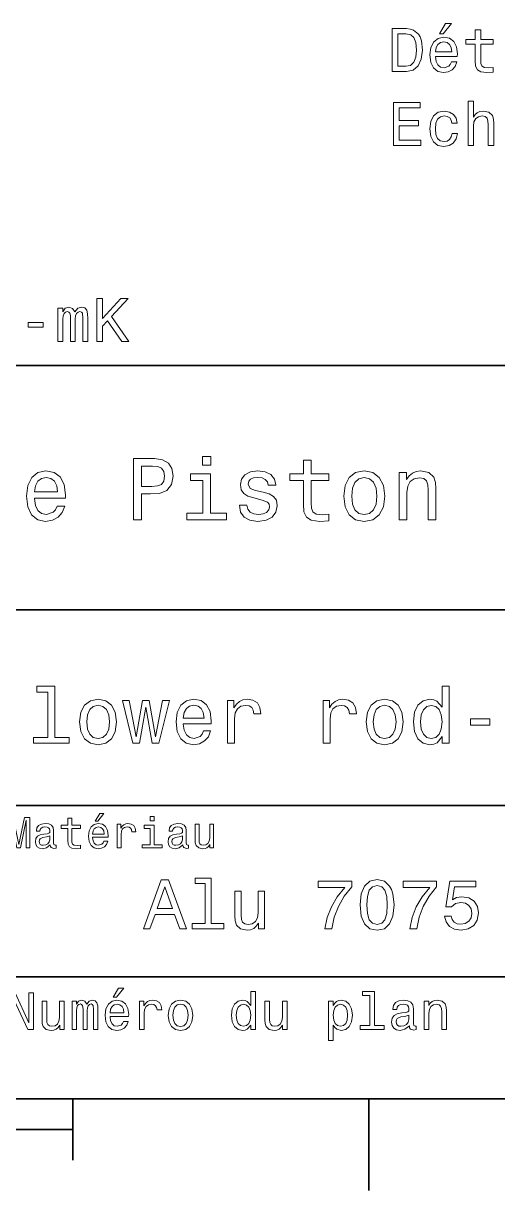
# Model space of a CAD drawing. Extents: x 0 to 297, y 0 to 210.
# Drawn here: x 194.5 to 233.2, y 2.5 to 98 of the extents above; entities that cross this region are included whole.
import ezdxf

# ---------------------------------------------------------------- set-up
doc = ezdxf.new("R2010")
doc.units = 0

msp = doc.modelspace()

# ---------------------------------------------------------------- linework, layer by layer
at = {"color": 7, "lineweight": 35}
for p, q in [((97, 70), (287, 70)), ((162, 50), (287, 50)), ((162, 34), (287, 34)), ((162, 20), (287, 20)), ((12.844055, 10), (289.844055, 10)), ((97, 10), (287, 10)), ((98.5, 7.5), (198.5, 7.5))]:
    msp.add_line(p, q, dxfattribs=at)
at = {"color": 7, "lineweight": 35, "ltscale": 0.125}
msp.add_line((198.5, 10), (198.5, 5), dxfattribs=at)
at = {"color": 7, "lineweight": 35, "ltscale": 0.1875}
msp.add_line((222.699997, 10), (222.699997, 2.5), dxfattribs=at)
at = {"color": 7, "lineweight": 13}
for points in [[(225.774536, 97.548431), (224.609543, 97.548431), (224.609543, 94.048431), (225.774536, 94.048431), (226.324249, 94.159386), (226.732742, 94.497276), (226.984909, 95.046989), (227.075684, 95.798431), (226.994995, 96.565002), (226.894135, 96.867599), (226.752914, 97.109673), (226.344421, 97.437477), (226.077133, 97.518173)], [(228.467621, 97.124802), (228.765167, 97.124802), (229.466171, 97.982147), (228.971939, 97.982147)], [(231.402771, 96.287628), (231.402771, 94.931), (231.433029, 94.492233), (231.574249, 94.189644), (231.856674, 94.01313), (232.33577, 93.952614), (232.860275, 93.977829), (232.860275, 94.361115), (232.47699, 94.330849), (232.128998, 94.371201), (231.942398, 94.497276), (231.86171, 94.709091), (231.846588, 95.006645), (231.846588, 96.287628), (232.860275, 96.287628), (232.860275, 96.665863), (231.846588, 96.665863), (231.846588, 97.457657), (231.402771, 97.457657), (231.402771, 96.665863), (230.6362, 96.665863), (230.6362, 96.287628)], [(225.739227, 97.129845), (226.122513, 97.054192), (226.384766, 96.822205), (226.541107, 96.408661), (226.591537, 95.798431), (226.536057, 95.208374), (226.379715, 94.79483), (226.112427, 94.547714), (225.739227, 94.467018), (225.078568, 94.467018), (225.078568, 97.129845)], [(228.159988, 95.273933), (229.935196, 95.273933), (229.940247, 95.480705), (229.859543, 96.060677), (229.63765, 96.4944), (229.284622, 96.756645), (228.815598, 96.852463), (228.356674, 96.751602), (228.003647, 96.469177), (227.776703, 96.010246), (227.695999, 95.40506), (227.771652, 94.784744), (227.998596, 94.330849), (228.346588, 94.048431), (228.800476, 93.952614), (229.193848, 94.018173), (229.516617, 94.189644), (229.753647, 94.461975), (229.889801, 94.825089), (229.45105, 94.825089), (229.360275, 94.62336), (229.229141, 94.472061), (228.855942, 94.351028), (228.568481, 94.406502), (228.351624, 94.583015), (228.210419, 94.870476), (228.159988, 95.258804)], [(228.159988, 95.647133), (228.215454, 95.995117), (228.351624, 96.252319), (228.558395, 96.408661), (228.830734, 96.464134), (229.098022, 96.408661), (229.304794, 96.252319), (229.430878, 95.995117), (229.476257, 95.647133)], [(224.720505, 88.001602), (226.939514, 88.001602), (226.939514, 88.425232), (225.184479, 88.425232), (225.184479, 89.61039), (226.747879, 89.61039), (226.747879, 90.028976), (225.184479, 90.028976), (225.184479, 91.077972), (226.89917, 91.077972), (226.89917, 91.501602), (224.720505, 91.501602)], [(229.496429, 89.812119), (229.935196, 89.812119), (229.844421, 90.215576), (229.627563, 90.533302), (229.289658, 90.729988), (228.850906, 90.805634), (228.36676, 90.704773), (227.998596, 90.422348), (227.766617, 89.963417), (227.685913, 89.348145), (227.761566, 88.737915), (227.98851, 88.284019), (228.346588, 88.001602), (228.83577, 87.905785), (229.269485, 87.98143), (229.607391, 88.193245), (229.839371, 88.5261), (229.940247, 88.969902), (229.516617, 88.969902), (229.440964, 88.687485), (229.299744, 88.475662), (229.098022, 88.344543), (228.850906, 88.304199), (228.543274, 88.369759), (228.321365, 88.571487), (228.185196, 88.8993), (228.139801, 89.363274), (228.185196, 89.817162), (228.326401, 90.144974), (228.55336, 90.346703), (228.850906, 90.417305), (229.113144, 90.371918), (229.309845, 90.255928), (229.440964, 90.064285)], [(230.807678, 88.001602), (231.25148, 88.001602), (231.25148, 89.565002), (231.296875, 89.923073), (231.443115, 90.185318), (231.670074, 90.346703), (231.972656, 90.407219), (232.214737, 90.356789), (232.366028, 90.220619), (232.441681, 89.993675), (232.466904, 89.691086), (232.466904, 88.001602), (232.910706, 88.001602), (232.910706, 89.78186), (232.890533, 90.139931), (232.799744, 90.437485), (232.502197, 90.709816), (232.038223, 90.805634), (231.786057, 90.770332), (231.569199, 90.674515), (231.38765, 90.523216), (231.25148, 90.316444), (231.25148, 91.622643), (230.807678, 91.622643)], [(200.456314, 71.969116), (200.920288, 71.969116), (200.920288, 73.21479), (201.333832, 73.6586), (202.508911, 71.969116), (203.073761, 71.969116), (201.661652, 73.99649), (203.033401, 75.469116), (202.418121, 75.469116), (200.920288, 73.850243), (200.920288, 75.469116), (200.456314, 75.469116)], [(197.29422, 71.969116), (197.702713, 71.969116), (197.702713, 73.779633), (197.727936, 74.051971), (197.803574, 74.248657), (197.919571, 74.364647), (198.070862, 74.410042), (198.191895, 74.36969), (198.272598, 74.268829), (198.312943, 74.097359), (198.328064, 73.870415), (198.328064, 71.969116), (198.711365, 71.969116), (198.711365, 73.779633), (198.736572, 74.046928), (198.812225, 74.243614), (198.933258, 74.364647), (199.084564, 74.410042), (199.205597, 74.36969), (199.286285, 74.268829), (199.336716, 73.870415), (199.336716, 71.969116), (199.745209, 71.969116), (199.745209, 73.840157), (199.720001, 74.228485), (199.639313, 74.526031), (199.477936, 74.707588), (199.215668, 74.773148), (198.908051, 74.672287), (198.671021, 74.379776), (198.484406, 74.667244), (198.171722, 74.773148), (197.884277, 74.672287), (197.687592, 74.389862), (197.687592, 74.67733), (197.29422, 74.67733)], [(194.868408, 73.124016), (196.088867, 73.124016), (196.088867, 73.52243), (194.868408, 73.52243)], [(203.462524, 57.381123), (204.125351, 57.381123), (204.125351, 59.492073), (204.860229, 59.492073), (205.602295, 59.528095), (206.193085, 59.780258), (206.574921, 60.270172), (206.704605, 60.940201), (206.603745, 61.559795), (206.315552, 62.013687), (205.840057, 62.287464), (205.191635, 62.381123), (203.462524, 62.381123)], [(209.788177, 62.554031), (209.118149, 62.554031), (209.118149, 61.833572), (209.788177, 61.833572)], [(217.353027, 60.579971), (217.353027, 58.64193), (217.396255, 58.015129), (217.597992, 57.582851), (218.001434, 57.330688), (218.685883, 57.244236), (219.43515, 57.280258), (219.43515, 57.827808), (218.887604, 57.78458), (218.390488, 57.842216), (218.123917, 58.022331), (218.008652, 58.324928), (217.98703, 58.75), (217.98703, 60.579971), (219.43515, 60.579971), (219.43515, 61.120316), (217.98703, 61.120316), (217.98703, 62.251438), (217.353027, 62.251438), (217.353027, 61.120316), (216.257935, 61.120316), (216.257935, 60.579971)], [(195.37175, 59.131844), (197.907776, 59.131844), (197.914978, 59.427231), (197.799713, 60.255764), (197.482712, 60.875359), (196.978378, 61.25), (196.30835, 61.386887), (195.65274, 61.242794), (195.148407, 60.839336), (194.824203, 60.183716), (194.708923, 59.319164), (194.817001, 58.432995), (195.141205, 57.78458), (195.638321, 57.381123), (196.286743, 57.244236), (196.848694, 57.337894), (197.309799, 57.582851), (197.648407, 57.971901), (197.842941, 58.490631), (197.216141, 58.490631), (197.086456, 58.20245), (196.899139, 57.986309), (196.365997, 57.8134), (195.955322, 57.892651), (195.645538, 58.14481), (195.443802, 58.555473), (195.37175, 59.110229)], [(205.01152, 61.76873), (205.443802, 61.725502), (205.760803, 61.588615), (205.94812, 61.336452), (206.01297, 60.940201), (205.940918, 60.522331), (205.746399, 60.270172), (205.414978, 60.140488), (204.96109, 60.104465), (204.125351, 60.104465), (204.125351, 61.76873)], [(209.766571, 57.914265), (209.766571, 61.120316), (208.138321, 61.120316), (208.138321, 60.579971), (209.132568, 60.579971), (209.132568, 57.914265), (207.835724, 57.914265), (207.835724, 57.381123), (211.077805, 57.381123), (211.077805, 57.914265)], [(214.060516, 59.636166), (213.44812, 59.780258), (212.994232, 59.945965), (212.842941, 60.28458), (212.886169, 60.522331), (213.03746, 60.695244), (213.282425, 60.803314), (213.635437, 60.846542), (213.97406, 60.803314), (214.240631, 60.67363), (214.413544, 60.479107), (214.485596, 60.219738), (215.105194, 60.219738), (215.105194, 60.23415), (214.997116, 60.70245), (214.701721, 61.069885), (214.240631, 61.30043), (213.635437, 61.386887), (213.023056, 61.30043), (212.57637, 61.062679), (212.29538, 60.709652), (212.208939, 60.262966), (212.273773, 59.830688), (212.475494, 59.528095), (212.806915, 59.311958), (213.289627, 59.16066), (213.995682, 58.987751), (214.427948, 58.807636), (214.543228, 58.663544), (214.586456, 58.447407), (214.521606, 58.180836), (214.348694, 57.979107), (214.067719, 57.849422), (213.693085, 57.806194), (213.296829, 57.849422), (213.008636, 58.000721), (212.814117, 58.245674), (212.734863, 58.584293), (212.122482, 58.584293), (212.223343, 58.007923), (212.518738, 57.590057), (212.98703, 57.337894), (213.635437, 57.244236), (214.312683, 57.337894), (214.809799, 57.590057), (215.112396, 57.993515), (215.220459, 58.519451), (215.141205, 58.973343), (214.917862, 59.283138), (214.55043, 59.484871)], [(220.65274, 59.311958), (220.768005, 58.432995), (221.099426, 57.78458), (221.625366, 57.381123), (222.331421, 57.244236), (223.030258, 57.381123), (223.556198, 57.777374), (223.887604, 58.425793), (224.010086, 59.311958), (223.887604, 60.190922), (223.556198, 60.846542), (223.030258, 61.242794), (222.331421, 61.386887), (221.625366, 61.242794), (221.099426, 60.839336), (220.768005, 60.190922)], [(225.177246, 57.381123), (225.811249, 57.381123), (225.811249, 59.614552), (225.876083, 60.12608), (226.085022, 60.500717), (226.409225, 60.731266), (226.841507, 60.817722), (227.187317, 60.745674), (227.403458, 60.551151), (227.511536, 60.226944), (227.547546, 59.794666), (227.547546, 57.381123), (228.181564, 57.381123), (228.181564, 59.924351), (228.15274, 60.435879), (228.023056, 60.86095), (227.597992, 61.25), (226.935165, 61.386887), (226.567719, 61.336452), (226.257935, 61.199566), (225.991364, 60.969017), (225.782425, 60.659222), (225.782425, 61.25), (225.177246, 61.25)], [(195.37175, 59.664986), (195.451004, 60.162102), (195.645538, 60.529537), (195.940918, 60.75288), (196.329971, 60.83213), (196.711807, 60.75288), (197.007202, 60.529537), (197.187317, 60.162102), (197.252167, 59.664986)], [(221.301147, 59.319164), (221.365997, 59.967579), (221.567719, 60.435879), (221.891937, 60.72406), (222.331421, 60.824928), (222.763687, 60.72406), (223.087891, 60.443081), (223.289627, 59.967579), (223.361679, 59.319164), (223.289627, 58.663544), (223.087891, 58.188038), (222.763687, 57.899853), (222.331421, 57.806194), (221.891937, 57.899853), (221.567719, 58.188038), (221.365997, 58.663544)], [(196.463989, 43.27599), (196.463989, 39.580025), (195.290344, 39.580025), (195.290344, 39.100197), (198.201736, 39.100197), (198.201736, 39.580025), (197.034592, 39.580025), (197.034592, 43.755817), (195.569168, 43.755817), (195.569168, 43.27599)], [(228.696686, 39.638382), (228.696686, 39.100197), (229.267288, 39.100197), (229.267288, 43.755817), (228.703171, 43.755817), (228.703171, 42.050484), (228.268738, 42.543282), (228.002884, 42.659996), (227.69812, 42.705383), (227.146973, 42.575703), (226.719025, 42.212589), (226.440201, 41.629017), (226.342941, 40.844433), (226.440201, 40.059853), (226.719025, 39.469795), (227.146973, 39.100197), (227.69812, 38.976997), (228.002884, 39.022388), (228.275208, 39.139103)], [(199.064117, 40.837948), (199.167877, 40.046883), (199.466141, 39.46331), (199.939484, 39.100197), (200.574936, 38.976997), (201.203888, 39.100197), (201.677246, 39.456825), (201.97551, 40.040398), (202.085739, 40.837948), (201.97551, 41.629017), (201.677246, 42.219074), (201.203888, 42.575703), (200.574936, 42.705383), (199.939484, 42.575703), (199.466141, 42.212589), (199.167877, 41.629017)], [(199.647705, 40.844433), (199.706055, 41.428005), (199.887619, 41.849476), (200.179398, 42.108841), (200.574936, 42.199619), (200.963989, 42.108841), (201.255768, 41.855961), (201.437317, 41.428005), (201.502167, 40.844433), (201.437317, 40.254375), (201.255768, 39.82642), (200.963989, 39.567055), (200.574936, 39.482761), (200.179398, 39.567055), (199.887619, 39.82642), (199.706055, 40.254375)], [(203.959656, 39.100197), (204.478394, 42.056969), (204.997116, 39.100197), (205.541794, 39.100197), (206.397705, 42.582184), (205.846542, 42.582184), (205.269455, 39.625412), (204.757202, 42.582184), (204.193085, 42.582184), (203.680847, 39.625412), (203.103745, 42.582184), (202.559082, 42.582184), (203.414993, 39.100197)], [(207.53891, 40.675846), (209.82132, 40.675846), (209.82782, 40.941696), (209.72406, 41.687374), (209.438766, 42.24501), (208.984879, 42.582184), (208.381851, 42.705383), (207.791794, 42.575703), (207.337891, 42.212589), (207.046112, 41.622532), (206.942368, 40.844433), (207.039627, 40.046883), (207.331421, 39.46331), (207.778824, 39.100197), (208.362396, 38.976997), (208.868164, 39.061291), (209.283142, 39.281754), (209.587891, 39.631897), (209.76297, 40.098755), (209.198853, 40.098755), (209.082138, 39.83939), (208.913544, 39.644867), (208.433716, 39.489246), (208.064117, 39.56057), (207.785309, 39.787518), (207.603745, 40.157112), (207.53891, 40.656391)], [(207.53891, 41.155674), (207.610229, 41.603077), (207.785309, 41.933769), (208.051147, 42.134781), (208.401306, 42.206104), (208.744965, 42.134781), (209.010803, 41.933769), (209.172913, 41.603077), (209.231262, 41.155674)], [(211.157059, 39.100197), (211.727661, 39.100197), (211.727661, 41.090832), (211.786026, 41.57066), (211.96109, 41.914318), (212.246399, 42.121811), (212.628967, 42.193138), (212.914276, 42.147747), (213.12825, 42.018063), (213.257935, 41.797604), (213.303314, 41.499332), (213.880402, 41.499332), (213.802597, 42.024548), (213.588623, 42.400631), (213.231995, 42.627575), (212.745682, 42.705383), (212.414993, 42.653511), (212.129684, 42.523827), (211.876801, 42.303368), (211.675797, 42.005096), (211.675797, 42.582184), (211.157059, 42.582184)], [(218.963974, 39.100197), (219.534576, 39.100197), (219.534576, 41.090832), (219.592941, 41.57066), (219.768005, 41.914318), (220.053314, 42.121811), (220.435883, 42.193138), (220.721191, 42.147747), (220.935165, 42.018063), (221.06485, 41.797604), (221.110229, 41.499332), (221.687317, 41.499332), (221.609512, 42.024548), (221.395538, 42.400631), (221.03891, 42.627575), (220.552597, 42.705383), (220.221909, 42.653511), (219.9366, 42.523827), (219.683716, 42.303368), (219.482712, 42.005096), (219.482712, 42.582184), (218.963974, 42.582184)], [(222.484863, 40.837948), (222.588623, 40.046883), (222.886887, 39.46331), (223.360229, 39.100197), (223.995682, 38.976997), (224.624634, 39.100197), (225.097992, 39.456825), (225.396255, 40.040398), (225.506485, 40.837948), (225.396255, 41.629017), (225.097992, 42.219074), (224.624634, 42.575703), (223.995682, 42.705383), (223.360229, 42.575703), (222.886887, 42.212589), (222.588623, 41.629017)], [(223.068451, 40.844433), (223.126801, 41.428005), (223.30835, 41.849476), (223.600143, 42.108841), (223.995682, 42.199619), (224.384735, 42.108841), (224.676514, 41.855961), (224.858063, 41.428005), (224.922913, 40.844433), (224.858063, 40.254375), (224.676514, 39.82642), (224.384735, 39.567055), (223.995682, 39.482761), (223.600143, 39.567055), (223.30835, 39.82642), (223.126801, 40.254375)], [(227.795395, 42.193138), (228.171478, 42.10236), (228.456772, 41.849476), (228.625366, 41.428005), (228.690201, 40.844433), (228.625366, 40.254375), (228.456772, 39.832905), (228.171478, 39.57354), (227.795395, 39.489246), (227.438766, 39.57354), (227.166428, 39.832905), (226.984863, 40.26086), (226.926514, 40.844433), (226.984863, 41.421524), (227.166428, 41.842991), (227.438766, 42.10236)], [(231.018005, 40.585068), (232.587173, 40.585068), (232.587173, 41.097317), (231.018005, 41.097317)], [(193.183716, 30.530979), (193.46109, 30.530979), (193.46109, 32.80043), (193.929398, 30.530979), (194.239197, 30.530979), (194.703888, 32.80043), (194.703888, 30.530979), (194.984863, 30.530979), (194.984863, 33.030979), (194.545395, 33.030979), (194.08429, 30.826368), (193.626801, 33.030979), (193.183716, 33.030979)], [(196.656342, 30.78314), (196.656342, 30.772333), (196.674347, 30.649855), (196.728394, 30.5634), (196.955338, 30.494957), (197.131851, 30.523775), (197.131851, 30.768732), (197.056198, 30.757925), (196.955338, 30.804754), (196.937317, 30.948847), (196.937317, 31.950287), (196.894089, 32.206051), (196.768005, 32.386166), (196.548264, 32.494236), (196.23848, 32.533859), (195.935883, 32.490635), (195.71254, 32.368156), (195.572052, 32.177231), (195.525223, 31.925072), (195.525223, 31.903458), (195.809799, 31.903458), (195.835022, 32.054756), (195.914261, 32.162823), (196.043945, 32.227665), (196.227661, 32.25288), (196.404175, 32.234871), (196.530258, 32.180836), (196.605911, 32.087173), (196.631119, 31.957493), (196.616714, 31.806194), (196.559082, 31.730547), (196.414978, 31.694523), (196.144806, 31.665705), (195.835022, 31.600864), (195.61528, 31.48559), (195.485596, 31.305475), (195.445969, 31.038904), (195.481995, 30.801151), (195.593658, 30.62464), (195.773773, 30.512968), (196.022339, 30.473343), (196.357346, 30.54899)], [(198.100861, 32.130402), (198.100861, 31.161383), (198.122482, 30.847982), (198.223343, 30.631844), (198.425079, 30.505762), (198.767288, 30.462536), (199.141937, 30.480547), (199.141937, 30.754322), (198.868149, 30.732708), (198.619598, 30.761526), (198.486313, 30.851583), (198.42868, 31.002882), (198.417862, 31.215418), (198.417862, 32.130402), (199.141937, 32.130402), (199.141937, 32.400574), (198.417862, 32.400574), (198.417862, 32.966137), (198.100861, 32.966137), (198.100861, 32.400574), (197.553314, 32.400574), (197.553314, 32.130402)], [(200.121765, 31.40634), (201.389771, 31.40634), (201.393372, 31.554033), (201.335739, 31.9683), (201.177231, 32.278099), (200.925079, 32.465416), (200.590057, 32.533859), (200.262253, 32.461815), (200.010086, 32.260086), (199.847977, 31.932276), (199.790344, 31.5), (199.844376, 31.056915), (200.006485, 30.732708), (200.255051, 30.530979), (200.579254, 30.462536), (200.860229, 30.509365), (201.090775, 30.631844), (201.260086, 30.826368), (201.357346, 31.085733), (201.043945, 31.085733), (200.979111, 30.941643), (200.885452, 30.833572), (200.618881, 30.747118), (200.413544, 30.786743), (200.258652, 30.912823), (200.157776, 31.118155), (200.121765, 31.395533)], [(200.341492, 32.728386), (200.554031, 32.728386), (201.054749, 33.340778), (200.701736, 33.340778)], [(202.131851, 30.530979), (202.448853, 30.530979), (202.448853, 31.636887), (202.481262, 31.903458), (202.578537, 32.094379), (202.73703, 32.209652), (202.94957, 32.249279), (203.108063, 32.224064), (203.226944, 32.152016), (203.298996, 32.029537), (203.324203, 31.863832), (203.644806, 31.863832), (203.601593, 32.155621), (203.482712, 32.364552), (203.284576, 32.490635), (203.014404, 32.533859), (202.830688, 32.505043), (202.672195, 32.432995), (202.531708, 32.310516), (202.420029, 32.144814), (202.420029, 32.465416), (202.131851, 32.465416)], [(205.161377, 33.117435), (204.82637, 33.117435), (204.82637, 32.757202), (205.161377, 32.757202)], [(207.499283, 30.78314), (207.499283, 30.772333), (207.517288, 30.649855), (207.57132, 30.5634), (207.798264, 30.494957), (207.974777, 30.523775), (207.974777, 30.768732), (207.899139, 30.757925), (207.798264, 30.804754), (207.780258, 30.948847), (207.780258, 31.950287), (207.73703, 32.206051), (207.610947, 32.386166), (207.391205, 32.494236), (207.081406, 32.533859), (206.778824, 32.490635), (206.555481, 32.368156), (206.414978, 32.177231), (206.368149, 31.925072), (206.368149, 31.903458), (206.65274, 31.903458), (206.677948, 32.054756), (206.757202, 32.162823), (206.886887, 32.227665), (207.070602, 32.25288), (207.247116, 32.234871), (207.373199, 32.180836), (207.448853, 32.087173), (207.47406, 31.957493), (207.459656, 31.806194), (207.402023, 31.730547), (207.257919, 31.694523), (206.987747, 31.665705), (206.677948, 31.600864), (206.458206, 31.48559), (206.328537, 31.305475), (206.28891, 31.038904), (206.324921, 30.801151), (206.4366, 30.62464), (206.616714, 30.512968), (206.86528, 30.473343), (207.200287, 30.54899)], [(210.010086, 32.465416), (209.693085, 32.465416), (209.693085, 31.348703), (209.657059, 31.089336), (209.552597, 30.902016), (209.390488, 30.786743), (209.177948, 30.750719), (209.008636, 30.779539), (208.900574, 30.865993), (208.83934, 31.013687), (208.824921, 31.222622), (208.824921, 32.465416), (208.507919, 32.465416), (208.507919, 31.193804), (208.518738, 30.93804), (208.587173, 30.725504), (208.796112, 30.530979), (209.131119, 30.462536), (209.311234, 30.487751), (209.466141, 30.552593), (209.599426, 30.664265), (209.707489, 30.826368), (209.707489, 30.530979), (210.010086, 30.530979)], [(196.620316, 31.208212), (196.577087, 31.020893), (196.461823, 30.876801), (196.28891, 30.78314), (196.07637, 30.750719), (195.939484, 30.768732), (195.842224, 30.826368), (195.780975, 30.927233), (195.76297, 31.067722), (195.777374, 31.193804), (195.835022, 31.283861), (196.065567, 31.384726), (196.357346, 31.427954), (196.620316, 31.514408)], [(200.121765, 31.672911), (200.161377, 31.921469), (200.258652, 32.105186), (200.406342, 32.216858), (200.600861, 32.256485), (200.791794, 32.216858), (200.939484, 32.105186), (201.029541, 31.921469), (201.061966, 31.672911)], [(205.150574, 30.79755), (205.150574, 32.400574), (204.336456, 32.400574), (204.336456, 32.130402), (204.833572, 32.130402), (204.833572, 30.79755), (204.185165, 30.79755), (204.185165, 30.530979), (205.806198, 30.530979), (205.806198, 30.79755)], [(207.463257, 31.208212), (207.420029, 31.020893), (207.304749, 30.876801), (207.131851, 30.78314), (206.919312, 30.750719), (206.782425, 30.768732), (206.68515, 30.826368), (206.623917, 30.927233), (206.605911, 31.067722), (206.620316, 31.193804), (206.677948, 31.283861), (206.908508, 31.384726), (207.200287, 31.427954), (207.463257, 31.514408)], [(204.276505, 23.91473), (204.806763, 23.91473), (205.227509, 25.090523), (206.824051, 25.090523), (207.244797, 23.91473), (207.786591, 23.91473), (206.322617, 27.920494), (205.734711, 27.920494)], [(209.313965, 27.626545), (209.313965, 24.341244), (208.270737, 24.341244), (208.270737, 23.91473), (210.858627, 23.91473), (210.858627, 24.341244), (209.821167, 24.341244), (209.821167, 28.053059), (208.51857, 28.053059), (208.51857, 27.626545)], [(219.106476, 23.91473), (219.688599, 23.91473), (219.878815, 24.865738), (220.213104, 25.753347), (220.68573, 26.577555), (221.302444, 27.349888), (221.302444, 27.828274), (218.558929, 27.828274), (218.558929, 27.30378), (220.74913, 27.30378), (220.115112, 26.525681), (219.636734, 25.713001), (219.302444, 24.848448)], [(221.988312, 25.86862), (222.074768, 24.963722), (222.345673, 24.318188), (222.777939, 23.926258), (223.377365, 23.799456), (223.971024, 23.926258), (224.403305, 24.318188), (224.668427, 24.963722), (224.760651, 25.86862), (224.668427, 26.767756), (224.558929, 27.125105), (224.403305, 27.419052), (223.971024, 27.810984), (223.377365, 27.943548), (222.777939, 27.810984), (222.345673, 27.413288), (222.074768, 26.767756)], [(226.045959, 23.91473), (226.628082, 23.91473), (226.818283, 24.865738), (227.152588, 25.753347), (227.625198, 26.577555), (228.241913, 27.349888), (228.241913, 27.828274), (225.498398, 27.828274), (225.498398, 27.30378), (227.688599, 27.30378), (227.054596, 26.525681), (226.576218, 25.713001), (226.241913, 24.848448)], [(228.887451, 24.957958), (229.014252, 24.485334), (229.296677, 24.116459), (229.711655, 23.885912), (230.241913, 23.799456), (230.824051, 23.903202), (231.279388, 24.185623), (231.567566, 24.635191), (231.677078, 25.211559), (231.579102, 25.747583), (231.302429, 26.168333), (230.870163, 26.439226), (230.311081, 26.537209), (229.878799, 26.468044), (229.54451, 26.277842), (229.705902, 27.355652), (231.458054, 27.355652), (231.458054, 27.828274), (229.319733, 27.828274), (229.002731, 25.707237), (229.463821, 25.707237), (229.798111, 25.97813), (230.224625, 26.076113), (230.593506, 26.012712), (230.875916, 25.828274), (231.054596, 25.545855), (231.117996, 25.182741), (231.054596, 24.81963), (230.870163, 24.537209), (230.587738, 24.358534), (230.224625, 24.295134), (229.919159, 24.33548), (229.682846, 24.468044), (229.509933, 24.675537), (229.423477, 24.957958)], [(205.411942, 25.580437), (206.028656, 27.344124), (206.64537, 25.580437)], [(214.161224, 27.00983), (213.654022, 27.00983), (213.654022, 25.223087), (213.59639, 24.808102), (213.429245, 24.50839), (213.169876, 24.323952), (212.829819, 24.266315), (212.558929, 24.312424), (212.386017, 24.450752), (212.288025, 24.687065), (212.264969, 25.021358), (212.264969, 27.00983), (211.757767, 27.00983), (211.757767, 24.975248), (211.775055, 24.566027), (211.884567, 24.225969), (212.218872, 23.91473), (212.754883, 23.80522), (213.043076, 23.845566), (213.290909, 23.949312), (213.504166, 24.127987), (213.677078, 24.387352), (213.677078, 23.91473), (214.161224, 23.91473)], [(222.541626, 25.86862), (222.587738, 26.566027), (222.731827, 27.067467), (222.991196, 27.361416), (223.377365, 27.465162), (223.757767, 27.361416), (224.017136, 27.067467), (224.161224, 26.566027), (224.207336, 25.86862), (224.161224, 25.165451), (224.017136, 24.664009), (223.757767, 24.370062), (223.377365, 24.272079), (222.991196, 24.370062), (222.731827, 24.664009), (222.587738, 25.165451)], [(193.315567, 15.68162), (193.674347, 15.68162), (193.674347, 18.141273), (194.824203, 15.68162), (195.286743, 15.68162), (195.286743, 18.68162), (194.92363, 18.68162), (194.92363, 16.221966), (193.786743, 18.68162), (193.315567, 18.68162)], [(201.809799, 18.318508), (202.06485, 18.318508), (202.66571, 19.053377), (202.242081, 19.053377)], [(213.048996, 16.040409), (213.048996, 15.68162), (213.429398, 15.68162), (213.429398, 18.785366), (213.053314, 18.785366), (213.053314, 17.648479), (212.763687, 17.977009), (212.586456, 18.054819), (212.383286, 18.085077), (212.015854, 17.998623), (211.730545, 17.756548), (211.544662, 17.367498), (211.479828, 16.844444), (211.544662, 16.321388), (211.730545, 15.928018), (212.015854, 15.68162), (212.383286, 15.599487), (212.586456, 15.629746), (212.768005, 15.707556)], [(222.788193, 18.465481), (222.788193, 16.001505), (222.005768, 16.001505), (222.005768, 15.68162), (223.946686, 15.68162), (223.946686, 16.001505), (223.168594, 16.001505), (223.168594, 18.785366), (222.19165, 18.785366), (222.19165, 18.465481)], [(197.798279, 18.002945), (197.417862, 18.002945), (197.417862, 16.662888), (197.374634, 16.351648), (197.249283, 16.126865), (197.054749, 15.988536), (196.799713, 15.945309), (196.596542, 15.979891), (196.466858, 16.083637), (196.393372, 16.26087), (196.376083, 16.511591), (196.376083, 18.002945), (195.995682, 18.002945), (195.995682, 16.477009), (196.008652, 16.170092), (196.090775, 15.915049), (196.341492, 15.68162), (196.743515, 15.599487), (196.959656, 15.629746), (197.145538, 15.707556), (197.305481, 15.841562), (197.435165, 16.036087), (197.435165, 15.68162), (197.798279, 15.68162)], [(198.459656, 15.68162), (198.809799, 15.68162), (198.809799, 17.233494), (198.831406, 17.466923), (198.896255, 17.635509), (198.995682, 17.734934), (199.125366, 17.773838), (199.229111, 17.739256), (199.298279, 17.652802), (199.332855, 17.505827), (199.345825, 17.311302), (199.345825, 15.68162), (199.674347, 15.68162), (199.674347, 17.233494), (199.695969, 17.462599), (199.760803, 17.631187), (199.864548, 17.734934), (199.994232, 17.773838), (200.097977, 17.739256), (200.167145, 17.652802), (200.210373, 17.311302), (200.210373, 15.68162), (200.560516, 15.68162), (200.560516, 17.285366), (200.53891, 17.618219), (200.469742, 17.873262), (200.331406, 18.028881), (200.106628, 18.085077), (199.842941, 17.998623), (199.639771, 17.747902), (199.479828, 17.994301), (199.211823, 18.085077), (198.965424, 17.998623), (198.796829, 17.756548), (198.796829, 18.002945), (198.459656, 18.002945)], [(201.546112, 16.732052), (203.067719, 16.732052), (203.072052, 16.909285), (203.002884, 17.406403), (202.812683, 17.778162), (202.510086, 18.002945), (202.108063, 18.085077), (201.714691, 17.998623), (201.412109, 17.756548), (201.217575, 17.363176), (201.148422, 16.844444), (201.213257, 16.312744), (201.407776, 15.923695), (201.706055, 15.68162), (202.095108, 15.599487), (202.432281, 15.655684), (202.708939, 15.802657), (202.912109, 16.036087), (203.028824, 16.347326), (202.65274, 16.347326), (202.574936, 16.174416), (202.46254, 16.044731), (202.142654, 15.940986), (201.896255, 15.988536), (201.710373, 16.139833), (201.58934, 16.38623), (201.546112, 16.719084)], [(201.546112, 17.051937), (201.593658, 17.350208), (201.710373, 17.570669), (201.887604, 17.704674), (202.121033, 17.752224), (202.350143, 17.704674), (202.527374, 17.570669), (202.635452, 17.350208), (202.674347, 17.051937)], [(203.958221, 15.68162), (204.338623, 15.68162), (204.338623, 17.008709), (204.377518, 17.328594), (204.494232, 17.557701), (204.684433, 17.69603), (204.939484, 17.74358), (205.129684, 17.71332), (205.272339, 17.626865), (205.358795, 17.479891), (205.389053, 17.281044), (205.773773, 17.281044), (205.721909, 17.631187), (205.579254, 17.881908), (205.341492, 18.033205), (205.017288, 18.085077), (204.796829, 18.050495), (204.606628, 17.964041), (204.438034, 17.817066), (204.304031, 17.618219), (204.304031, 18.002945), (203.958221, 18.002945)], [(206.305481, 16.84012), (206.374634, 16.312744), (206.573486, 15.923695), (206.889053, 15.68162), (207.312683, 15.599487), (207.731995, 15.68162), (208.047546, 15.919372), (208.246399, 16.30842), (208.319885, 16.84012), (208.246399, 17.367498), (208.047546, 17.76087), (207.731995, 17.998623), (207.312683, 18.085077), (206.889053, 17.998623), (206.573486, 17.756548), (206.374634, 17.367498)], [(206.694519, 16.844444), (206.733429, 17.233494), (206.854462, 17.514473), (207.048996, 17.687384), (207.312683, 17.747902), (207.572052, 17.687384), (207.766571, 17.518795), (207.887604, 17.233494), (207.930832, 16.844444), (207.887604, 16.451073), (207.766571, 16.16577), (207.572052, 15.992859), (207.312683, 15.936663), (207.048996, 15.992859), (206.854462, 16.16577), (206.733429, 16.451073)], [(212.44812, 17.74358), (212.698853, 17.68306), (212.889053, 17.514473), (213.001434, 17.233494), (213.044678, 16.844444), (213.001434, 16.451073), (212.889053, 16.170092), (212.698853, 15.997182), (212.44812, 15.940986), (212.210373, 15.997182), (212.028824, 16.170092), (211.907776, 16.455395), (211.868881, 16.844444), (211.907776, 17.22917), (212.028824, 17.510151), (212.210373, 17.68306)], [(216.014404, 18.002945), (215.634003, 18.002945), (215.634003, 16.662888), (215.590775, 16.351648), (215.465424, 16.126865), (215.270889, 15.988536), (215.015854, 15.945309), (214.812683, 15.979891), (214.682999, 16.083637), (214.609512, 16.26087), (214.592224, 16.511591), (214.592224, 18.002945), (214.211823, 18.002945), (214.211823, 16.477009), (214.224792, 16.170092), (214.306915, 15.915049), (214.557632, 15.68162), (214.959656, 15.599487), (215.175797, 15.629746), (215.361679, 15.707556), (215.521622, 15.841562), (215.651306, 16.036087), (215.651306, 15.68162), (216.014404, 15.68162)], [(219.788193, 17.644156), (219.788193, 18.002945), (219.407776, 18.002945), (219.407776, 14.782484), (219.788193, 14.782484), (219.788193, 16.036087), (219.922195, 15.832916), (220.073486, 15.698911), (220.453888, 15.599487), (220.817001, 15.68162), (221.10231, 15.928018), (221.288193, 16.317066), (221.357346, 16.844444), (221.288193, 17.367498), (221.10231, 17.756548), (220.817001, 17.998623), (220.453888, 18.085077), (220.246399, 18.059141), (220.069168, 17.977009), (219.917877, 17.83868)], [(220.389053, 15.940986), (220.134003, 15.997182), (219.948135, 16.170092), (219.831421, 16.451073), (219.792511, 16.844444), (219.831421, 17.233494), (219.948135, 17.514473), (220.134003, 17.68306), (220.389053, 17.74358), (220.622482, 17.68306), (220.808365, 17.510151), (220.925079, 17.22917), (220.968307, 16.844444), (220.925079, 16.455395), (220.808365, 16.170092), (220.622482, 15.997182)], [(226.01297, 15.984213), (226.01297, 15.971245), (226.034592, 15.824271), (226.099426, 15.720525), (226.371765, 15.638392), (226.583588, 15.672975), (226.583588, 15.966922), (226.492798, 15.953954), (226.371765, 16.010149), (226.350159, 16.18306), (226.350159, 17.38479), (226.298279, 17.691706), (226.146973, 17.907845), (225.883286, 18.037527), (225.511536, 18.085077), (225.148422, 18.033205), (224.880402, 17.88623), (224.711823, 17.657124), (224.655624, 17.35453), (224.655624, 17.328594), (224.997131, 17.328594), (225.027374, 17.510151), (225.122482, 17.639833), (225.278107, 17.717644), (225.498566, 17.747902), (225.710388, 17.726288), (225.861679, 17.661448), (225.952454, 17.549055), (225.982712, 17.393435), (225.965424, 17.21188), (225.896255, 17.121101), (225.723343, 17.077873), (225.399139, 17.043291), (225.027374, 16.965481), (224.763687, 16.827152), (224.608078, 16.611015), (224.560516, 16.29113), (224.60376, 16.005827), (224.737762, 15.794011), (224.953888, 15.660006), (225.252167, 15.612455), (225.654175, 15.703234)], [(227.236313, 15.68162), (227.616714, 15.68162), (227.616714, 17.021677), (227.655624, 17.328594), (227.780975, 17.553377), (227.97551, 17.691706), (228.234879, 17.74358), (228.442368, 17.700352), (228.572052, 17.583637), (228.636887, 17.389112), (228.658508, 17.129747), (228.658508, 15.68162), (229.03891, 15.68162), (229.03891, 17.207556), (229.021622, 17.514473), (228.943817, 17.769516), (228.688766, 18.002945), (228.291077, 18.085077), (228.070618, 18.054819), (227.884735, 17.972687), (227.724792, 17.834358), (227.599426, 17.648479), (227.599426, 18.002945), (227.236313, 18.002945)], [(225.969742, 16.494299), (225.917877, 16.269516), (225.779541, 16.096605), (225.572052, 15.984213), (225.317017, 15.945309), (225.15274, 15.966922), (225.036026, 16.036087), (224.96254, 16.157124), (224.940933, 16.325712), (224.958221, 16.477009), (225.027374, 16.585077), (225.304047, 16.706116), (225.654175, 16.757988), (225.969742, 16.861734)]]:
    msp.add_lwpolyline(points, close=True, dxfattribs=at)

doc.saveas('drawing.dxf')
